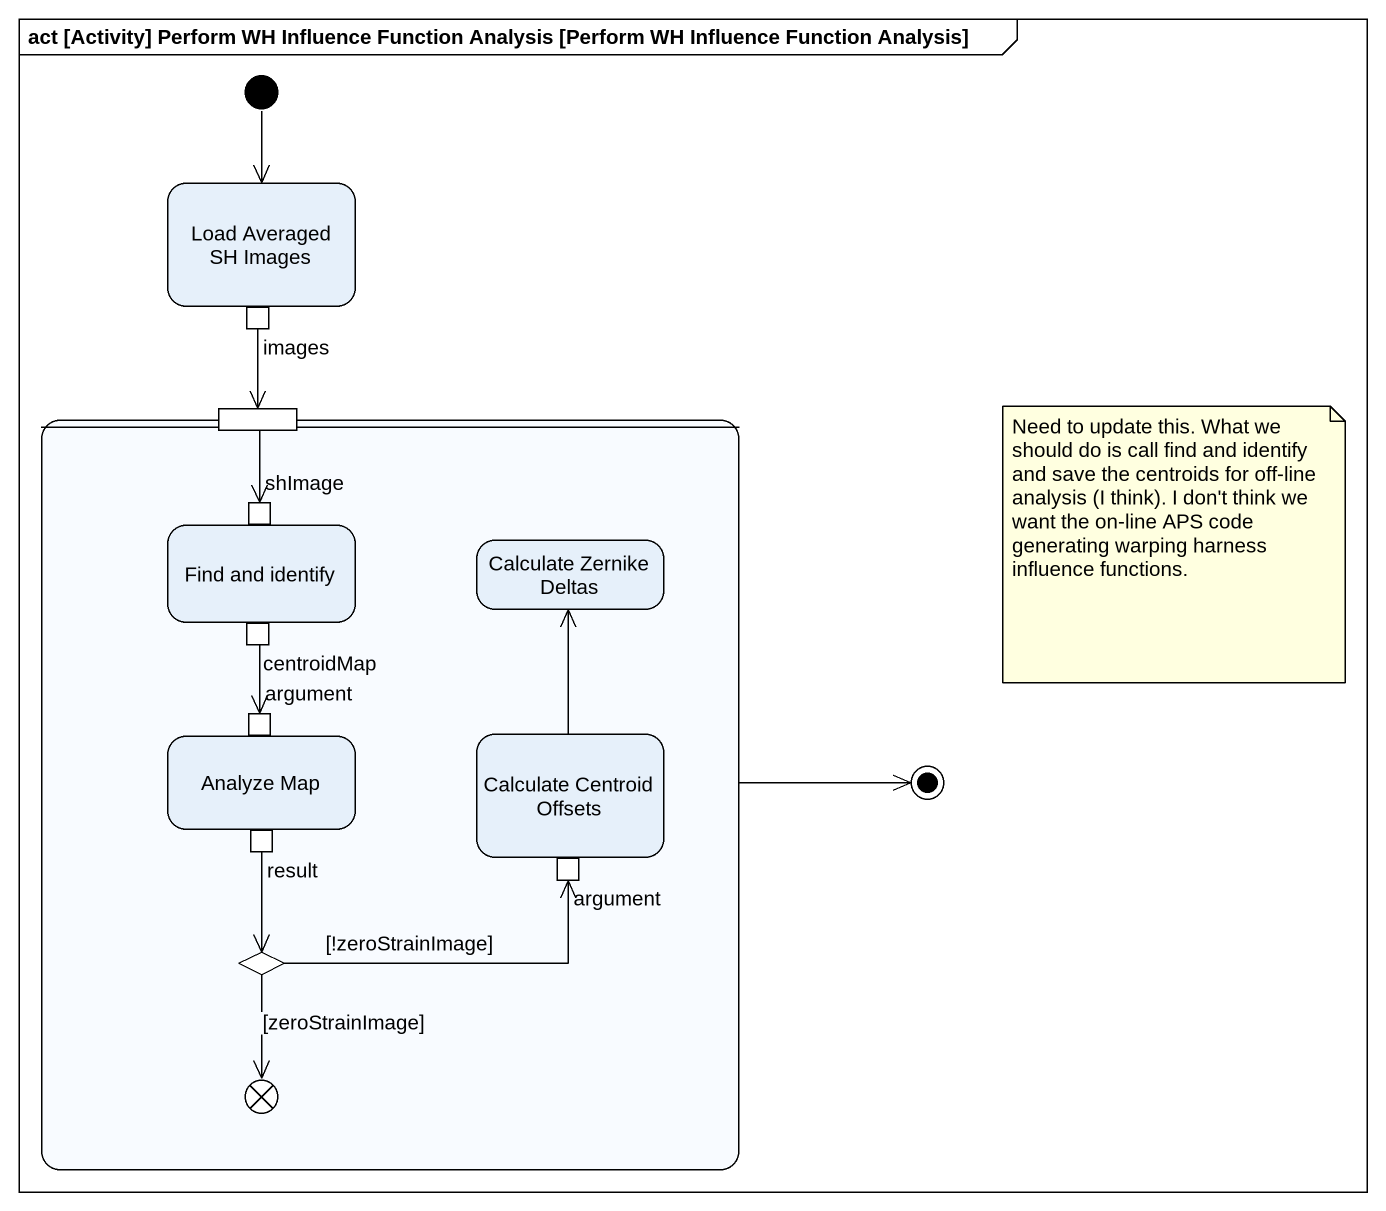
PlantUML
@startuml
mainframe act [Activity] Perform WH Influence Function Analysis [Perform WH Influence Function Analysis]
hide empty description
state "Load Averaged SH Images" as Load_Averaged_SH_Images {
  state images <<outputPin>>
}
state " " as state1 {
  state pin1 <<inputPin>>
  state "Find and identify" as Find_and_identify {
    state shImage <<inputPin>>
    state centroidMap <<outputPin>>
  }
  state "Calculate Zernike Deltas" as Calculate_Zernike_Deltas
  state "Analyze Map" as Analyze_Map {
    state argument <<inputPin>>
    state result <<outputPin>>
  }
  state "Calculate Centroid Offsets" as Calculate_Centroid_Offsets {
    state "argument" as argument_2 <<inputPin>>
  }
  state choice1 <<choice>>
  state flowfinal1 <<end>>
}
[*] --> Load_Averaged_SH_Images
images --> pin1
pin1 --> shImage
centroidMap --> argument
Calculate_Centroid_Offsets -up-> Calculate_Zernike_Deltas
result --> choice1
choice1 -right-> argument_2 : [!zeroStrainImage]
choice1 --> flowfinal1 : [zeroStrainImage]
state1 -right-> [*]
note as N1
  Need to update this. What we should do is call find and identify and save the centroids for off-line analysis (I think). I don't think we want the on-line APS code generating warping harness influence functions.
end note
@enduml
